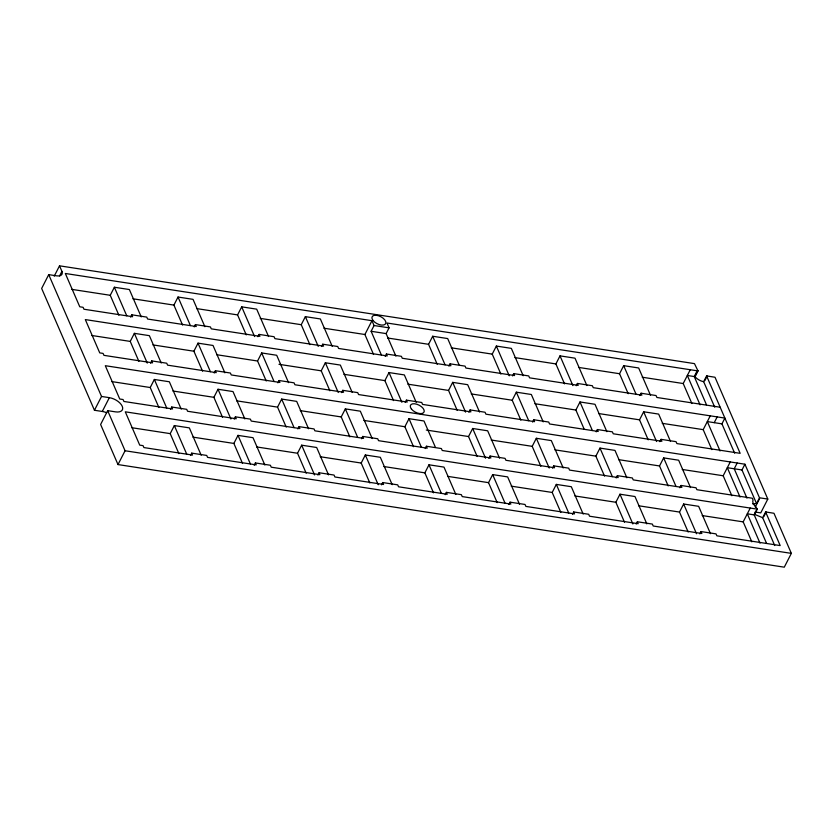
<?xml version="1.0" encoding="UTF-8"?>
<svg xmlns="http://www.w3.org/2000/svg" width="833" height="833" viewBox="0 0 833 833"><rect width="100%" height="100%" fill="white"/><g stroke="black" fill="none" stroke-linecap="round" stroke-linejoin="round"><path stroke-width="1.25" d="M714.735 407.233L703.646 381.67L702.104 381.306A8.913 4.654 27.1 0 1 696.201 377.922L695.055 376.672L698.002 370.924L694.472 363.625L59.518 265.821L61.923 271.371A8.913 4.654 27.1 0 1 56.55 275.838L48.72 274.63L41.65 288.447L94.452 410.263L102.282 411.471A11.152 5.831 27.1 0 1 106.718 412.772M54.218 276.181L59.518 265.821M59.57 275.973L61.923 271.371M118.911 315.27L110.248 295.288L114.371 287.239L129.375 289.54L141.235 316.915M130.583 317.102L131.76 314.801L146.764 317.102L147.597 319.039L196.265 326.536L195.422 324.599L210.426 326.911L211.259 328.848L259.927 336.334L259.084 334.408L274.088 336.719L274.921 338.646L323.589 346.143L322.746 344.206L337.75 346.518L338.583 348.454L387.251 355.941L386.408 354.015L401.412 356.326L402.245 358.252L450.913 365.749L450.07 363.823L465.074 366.124L465.907 368.061L514.575 375.558L513.732 373.621L528.736 375.933L529.569 377.849L578.237 385.356L577.404 383.43L592.398 385.741L593.231 387.668L641.899 395.165L641.066 393.228L656.06 395.54L656.893 397.476L720.17 407.233M94.452 410.263L101.522 396.456L48.72 274.63M138.903 361.376L130.24 341.405L134.363 333.346L149.367 335.657L161.227 363.021M102.282 411.471L109.352 397.664A11.152 5.831 27.1 0 1 122.243 406.275A11.152 5.831 27.1 0 1 115.516 411.866L107.676 410.659L100.616 424.476L117.994 464.564L784.28 567.179L791.35 553.372L773.972 513.274L765.61 511.951L762.664 517.699L774.732 545.532M182.573 325.068L173.91 305.097L178.033 297.037L193.037 299.349L204.897 326.713M150.575 363.209L151.752 360.908L166.746 363.219L167.589 365.156L216.247 372.643L215.414 370.716L230.408 373.028L231.251 374.954L279.909 382.451L279.076 380.514L294.07 382.826L294.913 384.763L343.571 392.26L342.738 390.323L357.732 392.635L358.575 394.561L407.233 402.058L406.4 400.132L421.737 402.485L422.57 404.421L470.895 411.866L470.062 409.93L485.066 412.241L485.899 414.178L534.567 421.665L533.724 419.738L548.728 422.05L549.561 423.976L598.229 431.473L597.386 429.536L612.39 431.848L613.223 433.785L661.891 441.282L661.048 439.345L676.052 441.657L676.885 443.583L740.162 453.339L706.603 375.912L715.006 377.255L767.807 499.071L760.748 512.878L755.146 512.014M158.884 407.493L150.232 387.522L154.355 379.463L169.349 381.774L181.209 409.138M117.994 464.564L125.065 450.757L107.676 410.659M194.245 326.9L195.422 324.599M202.565 371.185L193.902 351.214L198.025 343.154L213.029 345.466L224.889 372.83M170.557 409.326L171.733 407.025L186.738 409.336L187.571 411.263L236.239 418.76L235.395 416.833L250.4 419.134L251.233 421.071L299.901 428.568L299.068 426.631L314.062 428.943L314.874 430.817L363.563 438.366L362.73 436.44L377.724 438.752L378.557 440.678L427.225 448.175L426.392 446.238L441.386 448.55L442.229 450.486L490.887 457.973L490.054 456.047L505.048 458.358L505.891 460.285L554.549 467.782L553.716 465.855L568.71 468.156L569.553 470.093L618.211 477.59L617.378 475.653L632.372 477.965L633.215 479.891L681.873 487.388L681.04 485.462L696.034 487.774L696.877 489.7L752.459 498.259L753.022 500.112A11.152 5.831 27.1 0 0 756.104 507.214L757.166 509.13L754.219 514.888L766.443 543.085M178.876 453.61L170.213 433.629L174.336 425.58L189.341 427.881L201.201 455.255M246.235 334.876L237.582 314.905L241.705 306.846L256.699 309.158L268.559 336.522M214.237 373.017L215.414 370.716M222.546 417.302L213.894 397.32L218.017 389.261L233.011 391.572L244.871 418.947M190.549 455.443L191.725 453.142L206.73 455.443L207.563 457.379L256.231 464.876L255.387 462.94L270.392 465.251L271.225 467.188L319.893 474.675L319.049 472.748L334.054 475.06L334.887 476.986L383.555 484.483L382.711 482.546L397.716 484.858L398.549 486.795L447.217 494.281L446.373 492.355L461.378 494.667L462.211 496.593L510.879 504.09L510.035 502.164L525.04 504.465L525.873 506.402L574.541 513.899L573.698 511.962L588.702 514.273L589.535 516.21L638.203 523.697L637.36 521.77L652.364 524.082L653.197 526.008L701.865 533.505L701.022 531.569L716.026 533.88L716.859 535.817L780.188 545.573L765.61 511.951M257.907 336.709L259.084 334.408M266.227 380.993L257.564 361.012L261.687 352.953L276.691 355.264L288.551 382.639M234.219 419.134L235.395 416.833M242.538 463.408L233.875 443.437L237.999 435.378L253.003 437.689L264.863 465.053M309.897 344.675L301.244 324.703L305.367 316.644L320.361 318.956L332.221 346.33M277.899 382.826L279.076 380.514M286.208 427.1L277.556 407.129L281.679 399.069L296.673 401.381L308.543 428.745M254.211 465.241L255.387 462.94M321.569 346.507L322.746 344.206M329.889 390.792L321.226 370.82L325.349 362.761L340.353 365.073L352.213 392.437M297.881 428.933L299.068 426.631M306.2 473.217L297.537 453.246L301.661 445.186L316.665 447.498L328.525 474.862M373.559 354.483L364.906 334.512L371.966 320.695L65.328 273.474L79.77 306.794L83.102 307.304L83.935 309.23L132.603 316.727L131.76 314.801M381.41 355.025L371.122 331.284L374.059 325.526L371.966 320.695M341.561 392.624L342.738 390.323M349.87 436.909L341.218 416.937L345.341 408.878L360.335 411.19L372.205 438.554M395.894 356.149L386.116 333.596L389.063 327.838L386.97 323.006L698.002 370.924M317.873 475.049L319.049 472.748M385.231 356.316L386.408 354.015M393.551 400.6L384.888 380.619L389.011 372.57L404.349 374.923L416.208 402.297M361.543 438.741L362.73 436.44M369.862 483.015L361.199 463.044L365.323 454.985L380.327 457.296L392.187 484.671M437.221 364.292L428.568 344.31L432.691 336.261L447.685 338.562L459.035 364.75M405.223 402.433L406.4 400.132M413.532 446.707L404.88 426.735L409.003 418.676L423.997 420.988L435.347 447.165M381.535 484.848L382.711 482.546M448.893 366.124L450.07 363.823M457.213 410.398L448.55 390.427L452.673 382.368L467.677 384.679L479.537 412.043M425.215 448.539L426.392 446.238M433.524 492.824L424.861 472.852L428.985 464.793L443.989 467.105L455.849 494.469M500.883 374.09L492.23 354.119L496.353 346.059L511.347 348.371L523.207 375.735M468.885 412.231L470.062 409.93M477.194 456.515L468.542 436.544L472.665 428.485L487.659 430.796L499.529 458.16M445.197 494.656L446.373 492.355M512.555 375.922L513.732 373.621M520.875 420.207L512.212 400.236L516.335 392.176L531.339 394.488L543.199 421.852M488.877 458.348L490.054 456.047M497.186 502.632L488.534 482.651L492.657 474.602L507.651 476.903L519.511 504.277M564.545 383.898L555.892 363.927L560.015 355.868L575.009 358.18L586.88 385.544M532.547 422.039L533.724 419.738M540.856 466.324L532.204 446.342L536.327 438.283L551.321 440.595L563.191 467.969M508.859 504.465L510.035 502.164M576.217 385.731L577.404 383.43M584.027 428.839L575.874 410.034L579.997 401.975L595.001 404.286L606.861 431.661M552.539 468.156L553.716 465.855M560.848 512.43L552.196 492.459L556.319 484.4L571.313 486.711L583.173 514.076M628.207 393.707L619.554 373.725L623.678 365.666L638.672 367.978L650.542 395.352M596.209 431.848L597.386 429.536M604.529 476.122L595.866 456.151L599.989 448.092L614.983 450.403L626.853 477.767M572.521 514.263L573.698 511.962M639.879 395.529L641.066 393.228M648.199 439.814L639.536 419.842L643.659 411.783L658.664 414.095L670.523 441.459M616.201 477.955L617.378 475.653M624.511 522.239L615.858 502.268L619.981 494.208L634.975 496.52L646.835 523.884M691.869 403.505L683.216 383.534L690.286 369.717M659.871 441.646L661.048 439.345M694.837 376.433L697.783 370.685M668.191 485.931L659.528 465.959L663.651 457.9L678.656 460.212L690.515 487.576M704.812 380.65L707.165 376.058M636.183 524.072L637.36 521.77M711.861 449.622L703.198 429.641L710.268 415.834L724.887 418.093L721.93 423.851L734.664 453.225M679.863 487.763L681.04 485.462M688.173 532.037L679.52 512.066L683.643 504.007L698.637 506.318L710.497 533.693M731.853 495.729L723.19 475.758L730.26 461.951L744.921 464.21L759.498 497.832L756.551 503.59L752.543 503.819M699.845 533.87L701.022 531.569M751.835 541.846L743.182 521.875L750.252 508.057M755.271 507.068L759.977 497.863L767.807 499.071M763.778 516.679L766.131 512.076M697.2 370.789L694.243 376.547L706.467 404.744M703.646 381.67L706.603 375.912M720.056 450.965L707.321 421.592L714.235 422.654L717.192 416.906M737.174 463.013L734.227 468.771L746.962 498.144M756.551 503.59L741.974 469.968L744.921 464.21M760.029 543.189L747.305 513.815L753.969 514.846L757.166 509.13M374.059 325.526L389.063 327.838M371.122 331.284L386.116 333.596M71.836 289.374L110.248 295.288M132.936 298.787L173.91 305.097M196.598 308.585L237.582 314.905M260.26 318.393L301.244 324.703M323.922 328.202L364.906 334.512M387.584 338L428.568 344.31M451.247 347.809L492.23 354.119M514.909 357.607L555.892 363.927M578.571 367.415L619.554 373.725M642.233 377.224L683.216 383.534M710.268 415.834L85.31 319.58L99.752 352.9L103.084 353.411L103.927 355.347L152.585 362.844L151.752 360.908M714.235 422.654L721.93 423.851M91.817 335.491L130.24 341.405M152.918 344.904L193.902 351.214M216.59 354.702L257.564 361.012M278.972 364.313L321.226 370.82M343.914 374.309L384.888 380.619M407.858 384.159L448.55 390.427M471.239 393.926L512.212 400.236M534.901 403.724L575.874 410.034M598.563 413.532L639.536 419.842M662.225 423.331L703.198 429.641M730.26 461.951L105.302 365.697L119.744 399.017L123.076 399.528L123.909 401.464L172.577 408.951L171.733 407.025M741.974 469.968L727.313 467.698L740.037 497.072M111.809 381.597L150.232 387.522M172.91 391.01L213.894 397.32M236.572 400.819L277.556 407.129M300.234 410.617L341.218 416.937M363.896 420.426L404.88 426.735M426.277 430.036L468.542 436.544M491.22 440.032L532.204 446.342M554.882 449.841L595.866 456.151M618.544 459.639L659.528 465.959M682.206 469.448L723.19 475.758M101.522 396.456L109.352 397.664M756.916 509.088L125.283 411.814L139.725 445.134L143.068 445.645L143.901 447.571L192.558 455.068L191.725 453.142M131.801 427.714L170.213 433.629M192.902 437.127L233.875 443.437M256.564 446.925L297.537 453.246M320.226 456.734L361.199 463.044M383.888 466.542L424.861 472.852M447.55 476.341L488.534 482.651M511.212 486.149L552.196 492.459M574.874 495.947L615.858 502.268M638.536 505.756L679.52 512.066M702.198 515.565L743.182 521.875M125.065 450.757L791.35 553.372M695.055 376.672L687.329 375.475L700.064 404.848M762.664 517.699L755.354 514.679M623.678 365.666L636.058 394.228M643.659 411.783L656.56 441.532M663.651 457.9L676.032 486.451M683.643 504.007L696.534 533.755M560.015 355.868L572.906 385.617M579.997 401.975L592.378 430.536M599.989 448.092L612.37 476.653M619.981 494.208L632.872 523.957M496.353 346.059L509.244 375.808M516.335 392.176L528.716 420.727M536.327 438.283L549.218 468.031M556.319 484.4L568.689 512.961M432.691 336.261L445.061 364.812M452.673 382.368L465.574 412.116M472.665 428.485L485.556 458.233M492.657 474.602L505.027 503.153M389.011 372.57L401.912 402.318M409.003 418.676L421.383 447.238M428.985 464.793L441.365 493.355M305.367 316.644L318.258 346.393M325.349 362.761L338.25 392.51M345.341 408.878L357.721 437.429M365.323 454.985L378.224 484.733M241.705 306.846L254.596 336.594M261.687 352.953L274.067 381.514M281.679 399.069L294.059 427.631M301.661 445.186L314.562 474.935M178.033 297.037L190.413 325.599M198.025 343.154L210.405 371.705M218.017 389.261L230.908 419.009M237.999 435.378L250.379 463.939M114.371 287.239L126.751 315.79M134.363 333.346L147.254 363.094M154.355 379.463L166.725 408.024M174.336 425.58L186.717 454.131M411.356 408.93A7.58 3.957 27.1 0 0 423.456 412.814A7.58 3.957 27.1 0 0 416.958 404.276A7.58 3.957 27.1 0 0 411.356 408.93M373.007 320.445A7.58 3.957 27.1 0 0 385.096 324.329A7.58 3.957 27.1 0 0 378.609 315.79A7.58 3.957 27.1 0 0 373.007 320.445"/></g></svg>
